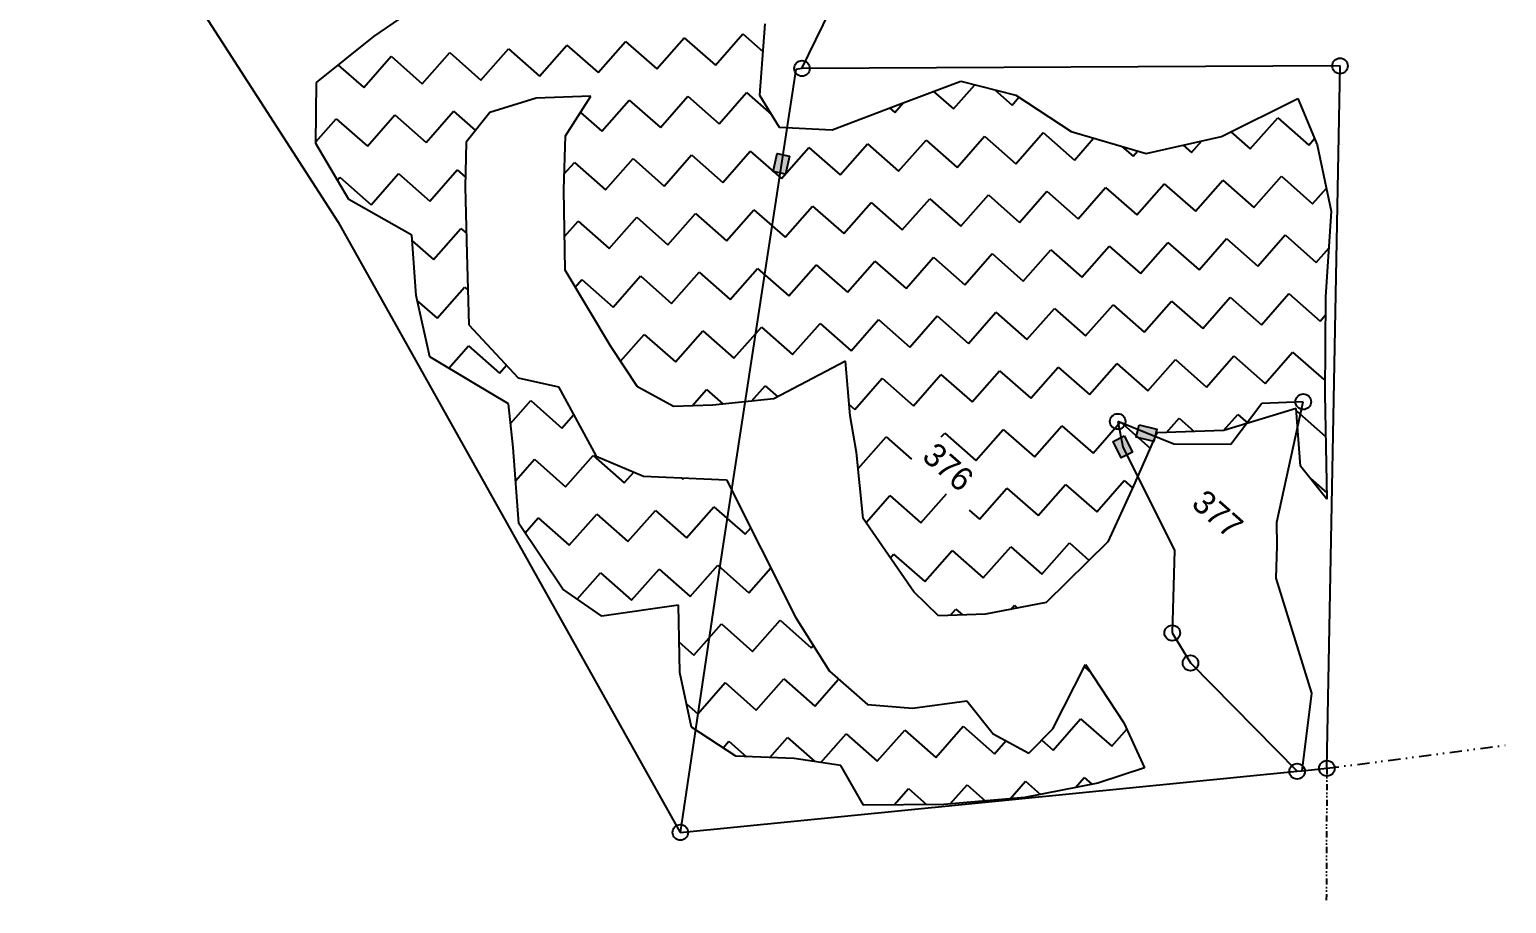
# Model space of a CAD drawing. Header units: metres. Extents: x 316400 to 324250, y 1868140 to 1873603.
# Drawn here: x 322199 to 322804, y 1868165 to 1868523 of the extents above; entities that cross this region are included whole.
import ezdxf

# ---------------------------------------------------------------- set-up
doc = ezdxf.new("R2010")
doc.units = ezdxf.units.M
doc.linetypes.add('DIVIDE', pattern=[1.25, 0.5, -0.25, 0, -0.25, 0, -0.25])
for name, color, linetype in [('POLY_HATCH', 12, 'Continuous'), ('POLY_PARCEL', 6, 'Continuous'), ('TEXT_PARCEL', 7, 'Continuous'), ('V_BOUND_LINE', 7, 'Continuous'), ('V_DIVIDE_LINE', 7, 'DIVIDE')]:
    doc.layers.add(name, color=color, linetype=linetype)
doc.styles.add('TEXT_MAP', font='')
doc.styles.get('TEXT_MAP').set_extended_font_data('Kruti Dev 050')

msp = doc.modelspace()

# ---------------------------------------------------------------- hatches: boundary and pattern name
for points in [[(322503.44, 1868464.79), (322508.49, 1868463.7), (322510.05, 1868471), (322505, 1868472.08)], [(322646.04, 1868347.45), (322650.66, 1868349.76), (322647.31, 1868356.43), (322642.7, 1868354.12)], [(322659.43, 1868354.14), (322660.65, 1868359.16), (322653.39, 1868360.92), (322652.18, 1868355.9)]]:
    msp.add_hatch(color=256).paths.add_polyline_path(points)

# ---------------------------------------------------------------- linework, layer by layer
for points in [[(322510.05, 1868471), (322508.49, 1868463.7), (322503.44, 1868464.79), (322505, 1868472.08)], [(322647.31, 1868356.43), (322650.66, 1868349.76), (322646.04, 1868347.45), (322642.7, 1868354.12)], [(322653.39, 1868360.92), (322660.65, 1868359.16), (322659.43, 1868354.14), (322652.18, 1868355.9)]]:
    msp.add_lwpolyline(points, close=True)
for centre in [(322515.19, 1868507.01), (322735.78, 1868508.03), (322720.7, 1868370.39), (322644.62, 1868362.3), (322666.98, 1868275.62), (322674.47, 1868263.32), (322730.37, 1868220.15), (322718.2, 1868218.91), (322465.31, 1868193.89)]:
    msp.add_circle(centre, 3.19)
at = {"layer": 'POLY_HATCH', "ltscale": 10}
for p, q in [((322339.63, 1868520.16), (322369.24, 1868540.36)), ((322316.13, 1868501.18), (322339.63, 1868520.16)), ((322428.69, 1868495.69), (322406.23, 1868494.8)), ((322418.21, 1868479.32), (322428.69, 1868495.69)), ((322406.23, 1868494.8), (322387.22, 1868488.88)), ((322387.22, 1868488.88), (322377.52, 1868476.75)), ((322417.52, 1868457.28), (322418.21, 1868479.32)), ((322377.52, 1868476.75), (322377.12, 1868458.39)), ((322377.12, 1868458.39), (322377.81, 1868431.2)), ((322418.06, 1868424.32), (322417.52, 1868457.28)), ((322377.81, 1868431.2), (322378.63, 1868401.93)), ((322436.81, 1868393.03), (322418.06, 1868424.32)), ((322378.63, 1868401.93), (322398.88, 1868380.16)), ((322447.82, 1868376.45), (322436.81, 1868393.03)), ((322533.04, 1868387.07), (322503.65, 1868371.6)), ((322534.99, 1868364.68), (322533.04, 1868387.07)), ((322398.88, 1868380.16), (322415.35, 1868376.49)), ((322415.35, 1868376.49), (322430.77, 1868348.14)), ((322462.47, 1868368.47), (322447.82, 1868376.45)), ((322478.68, 1868368.97), (322462.47, 1868368.47)), ((322503.65, 1868371.6), (322478.68, 1868368.97)), ((322537.52, 1868349.65), (322534.99, 1868364.68)), ((322430.77, 1868348.14), (322450.15, 1868339.93)), ((322540.3, 1868322.59), (322537.52, 1868349.65)), ((322450.15, 1868339.93), (322484.29, 1868338.43)), ((322484.29, 1868338.43), (322512.5, 1868282.08)), ((322561.07, 1868292.48), (322540.3, 1868322.59)), ((322640.55, 1868313.04), (322615.3, 1868288.05)), ((322571.13, 1868282.64), (322561.07, 1868292.48)), ((322615.3, 1868288.05), (322590.46, 1868283.34)), ((322512.5, 1868282.08), (322526.49, 1868259.92)), ((322590.46, 1868283.34), (322571.13, 1868282.64)), ((322526.49, 1868259.92), (322542.03, 1868246.24)), ((322618.07, 1868236.38), (322631.46, 1868262.73)), ((322560.45, 1868244.78), (322582.78, 1868247.77)), ((322582.78, 1868247.77), (322593.59, 1868234.31)), ((322542.03, 1868246.24), (322560.45, 1868244.78)), ((322608.24, 1868226.33), (322618.07, 1868236.38)), ((322593.59, 1868234.31), (322608.24, 1868226.33))]:
    msp.add_line(p, q, dxfattribs=at)
at = {"layer": 'POLY_HATCH', "linetype": 'Continuous', "ltscale": 10}
for p, q in [((322455.64, 1868506.83), (322466.89, 1868519.61)), ((322466.89, 1868519.61), (322479.67, 1868508.36)), ((322479.67, 1868508.36), (322490.92, 1868521.14)), ((322490.92, 1868521.14), (322499.1, 1868513.94)), ((322359.52, 1868500.73), (322370.77, 1868513.51)), ((322370.77, 1868513.51), (322383.55, 1868502.26)), ((322383.55, 1868502.26), (322394.8, 1868515.03)), ((322394.8, 1868515.03), (322407.58, 1868503.78)), ((322407.58, 1868503.78), (322418.83, 1868516.56)), ((322418.83, 1868516.56), (322431.61, 1868505.31)), ((322431.61, 1868505.31), (322442.86, 1868518.09)), ((322442.86, 1868518.09), (322455.64, 1868506.83)), ((322325.06, 1868508.39), (322335.49, 1868499.2)), ((322335.49, 1868499.2), (322346.75, 1868511.98)), ((322346.75, 1868511.98), (322359.52, 1868500.73)), ((322457.16, 1868482.81), (322468.42, 1868495.58)), ((322468.42, 1868495.58), (322481.19, 1868484.33)), ((322481.19, 1868484.33), (322492.44, 1868497.11)), ((322492.44, 1868497.11), (322502.67, 1868488.11)), ((322569.17, 1868497.6), (322577.31, 1868490.44)), ((322577.31, 1868490.44), (322586.02, 1868500.33)), ((322594.22, 1868498.23), (322601.34, 1868491.96)), ((322361.05, 1868476.7), (322372.3, 1868489.48)), ((322372.3, 1868489.48), (322381.34, 1868481.52)), ((322433.14, 1868481.28), (322444.39, 1868494.06)), ((322444.39, 1868494.06), (322457.16, 1868482.81)), ((322551.12, 1868490.81), (322553.28, 1868488.91)), ((322553.28, 1868488.91), (322556.86, 1868492.98)), ((322601.34, 1868491.96), (322604.16, 1868495.17)), ((322315.86, 1868476.9), (322324.24, 1868486.42)), ((322324.24, 1868486.42), (322337.02, 1868475.17)), ((322337.02, 1868475.17), (322348.27, 1868487.95)), ((322348.27, 1868487.95), (322361.05, 1868476.7)), ((322424.39, 1868488.98), (322433.14, 1868481.28)), ((322698.98, 1868474.04), (322710.23, 1868486.82)), ((322710.23, 1868486.82), (322723.01, 1868475.57)), ((322554.8, 1868464.88), (322566.06, 1868477.66)), ((322566.06, 1868477.66), (322578.83, 1868466.41)), ((322578.83, 1868466.41), (322590.08, 1868479.19)), ((322590.08, 1868479.19), (322602.86, 1868467.94)), ((322602.86, 1868467.94), (322614.11, 1868480.71)), ((322614.11, 1868480.71), (322626.89, 1868469.46)), ((322626.89, 1868469.46), (322634.76, 1868478.4)), ((322674.95, 1868472.52), (322679.15, 1868477.29)), ((322691.03, 1868481.04), (322698.98, 1868474.04)), ((322723.01, 1868475.57), (322725.37, 1868478.25)), ((322458.69, 1868458.78), (322469.94, 1868471.55)), ((322469.94, 1868471.55), (322482.72, 1868460.3)), ((322482.72, 1868460.3), (322493.97, 1868473.08)), ((322493.97, 1868473.08), (322506.75, 1868461.83)), ((322506.75, 1868461.83), (322518, 1868474.61)), ((322518, 1868474.61), (322530.78, 1868463.36)), ((322530.78, 1868463.36), (322542.03, 1868476.13)), ((322542.03, 1868476.13), (322554.8, 1868464.88)), ((322646.36, 1868475.01), (322650.92, 1868470.99)), ((322650.92, 1868470.99), (322652.8, 1868473.12)), ((322671.5, 1868475.55), (322674.95, 1868472.52)), ((322362.58, 1868452.67), (322373.83, 1868465.45)), ((322373.83, 1868465.45), (322377.21, 1868462.47)), ((322417.73, 1868463.78), (322421.88, 1868468.5)), ((322421.88, 1868468.5), (322434.66, 1868457.25)), ((322434.66, 1868457.25), (322445.91, 1868470.03)), ((322445.91, 1868470.03), (322458.69, 1868458.78)), ((322324.72, 1868461.21), (322325.77, 1868462.4)), ((322325.77, 1868462.4), (322338.55, 1868451.15)), ((322338.55, 1868451.15), (322349.8, 1868463.92)), ((322349.8, 1868463.92), (322362.58, 1868452.67)), ((322652.45, 1868446.96), (322663.7, 1868459.74)), ((322663.7, 1868459.74), (322676.47, 1868448.49)), ((322676.47, 1868448.49), (322687.73, 1868461.26)), ((322687.73, 1868461.26), (322700.5, 1868450.01)), ((322700.5, 1868450.01), (322711.75, 1868462.79)), ((322711.75, 1868462.79), (322724.53, 1868451.54)), ((322556.33, 1868440.85), (322567.58, 1868453.63)), ((322567.58, 1868453.63), (322580.36, 1868442.38)), ((322580.36, 1868442.38), (322591.61, 1868455.16)), ((322591.61, 1868455.16), (322604.39, 1868443.91)), ((322604.39, 1868443.91), (322615.64, 1868456.68)), ((322615.64, 1868456.68), (322628.42, 1868445.43)), ((322628.42, 1868445.43), (322639.67, 1868458.21)), ((322639.67, 1868458.21), (322652.45, 1868446.96)), ((322724.53, 1868451.54), (322730.18, 1868457.95)), ((322460.22, 1868434.75), (322471.47, 1868447.53)), ((322471.47, 1868447.53), (322484.25, 1868436.28)), ((322484.25, 1868436.28), (322495.5, 1868449.05)), ((322495.5, 1868449.05), (322508.27, 1868437.8)), ((322508.27, 1868437.8), (322519.53, 1868450.58)), ((322519.53, 1868450.58), (322532.3, 1868439.33)), ((322532.3, 1868439.33), (322543.55, 1868452.11)), ((322543.55, 1868452.11), (322556.33, 1868440.85)), ((322364.1, 1868428.64), (322375.35, 1868441.42)), ((322375.35, 1868441.42), (322377.6, 1868439.44)), ((322417.83, 1868438.14), (322423.41, 1868444.47)), ((322423.41, 1868444.47), (322436.19, 1868433.22)), ((322436.19, 1868433.22), (322447.44, 1868446)), ((322447.44, 1868446), (322460.22, 1868434.75)), ((322355.34, 1868436.36), (322364.1, 1868428.64)), ((322653.97, 1868422.93), (322665.22, 1868435.71)), ((322665.22, 1868435.71), (322678, 1868424.46)), ((322678, 1868424.46), (322689.25, 1868437.24)), ((322689.25, 1868437.24), (322702.03, 1868425.98)), ((322702.03, 1868425.98), (322713.28, 1868438.76)), ((322713.28, 1868438.76), (322726.06, 1868427.51)), ((322557.86, 1868416.83), (322569.11, 1868429.6)), ((322569.11, 1868429.6), (322581.89, 1868418.35)), ((322581.89, 1868418.35), (322593.14, 1868431.13)), ((322593.14, 1868431.13), (322605.92, 1868419.88)), ((322605.92, 1868419.88), (322617.17, 1868432.66)), ((322617.17, 1868432.66), (322629.94, 1868421.41)), ((322629.94, 1868421.41), (322641.19, 1868434.18)), ((322641.19, 1868434.18), (322653.97, 1868422.93)), ((322726.06, 1868427.51), (322731.18, 1868433.33)), ((322461.74, 1868410.72), (322472.99, 1868423.5)), ((322472.99, 1868423.5), (322485.77, 1868412.25)), ((322485.77, 1868412.25), (322497.02, 1868425.02)), ((322497.02, 1868425.02), (322509.8, 1868413.77)), ((322509.8, 1868413.77), (322521.05, 1868426.55)), ((322521.05, 1868426.55), (322533.83, 1868415.3)), ((322533.83, 1868415.3), (322545.08, 1868428.08)), ((322545.08, 1868428.08), (322557.86, 1868416.83)), ((322365.63, 1868404.61), (322376.88, 1868417.39)), ((322376.88, 1868417.39), (322378.23, 1868416.2)), ((322422.23, 1868417.36), (322424.94, 1868420.44)), ((322424.94, 1868420.44), (322437.72, 1868409.19)), ((322437.72, 1868409.19), (322448.97, 1868421.97)), ((322448.97, 1868421.97), (322461.74, 1868410.72)), ((322357.49, 1868411.78), (322365.63, 1868404.61)), ((322655.5, 1868398.9), (322666.75, 1868411.68)), ((322666.75, 1868411.68), (322679.53, 1868400.43)), ((322679.53, 1868400.43), (322690.78, 1868413.21)), ((322690.78, 1868413.21), (322703.56, 1868401.96)), ((322703.56, 1868401.96), (322714.81, 1868414.73)), ((322714.81, 1868414.73), (322727.58, 1868403.48)), ((322559.38, 1868392.8), (322570.64, 1868405.57)), ((322570.64, 1868405.57), (322583.41, 1868394.32)), ((322583.41, 1868394.32), (322594.66, 1868407.1)), ((322594.66, 1868407.1), (322607.44, 1868395.85)), ((322607.44, 1868395.85), (322618.69, 1868408.63)), ((322618.69, 1868408.63), (322631.47, 1868397.38)), ((322631.47, 1868397.38), (322642.72, 1868410.15)), ((322642.72, 1868410.15), (322655.5, 1868398.9)), ((322727.58, 1868403.48), (322729.8, 1868406)), ((322463.27, 1868386.69), (322474.52, 1868399.47)), ((322474.52, 1868399.47), (322487.3, 1868388.22)), ((322487.3, 1868388.22), (322498.55, 1868401)), ((322498.55, 1868401), (322511.33, 1868389.74)), ((322511.33, 1868389.74), (322522.58, 1868402.52)), ((322522.58, 1868402.52), (322535.36, 1868391.27)), ((322535.36, 1868391.27), (322546.61, 1868404.05)), ((322546.61, 1868404.05), (322559.38, 1868392.8)), ((322370.34, 1868384.2), (322378.41, 1868393.36)), ((322378.41, 1868393.36), (322391.18, 1868382.11)), ((322440.83, 1868386.97), (322450.49, 1868397.94)), ((322450.49, 1868397.94), (322463.27, 1868386.69)), ((322657.03, 1868374.87), (322668.28, 1868387.65)), ((322668.28, 1868387.65), (322681.05, 1868376.4)), ((322681.05, 1868376.4), (322692.3, 1868389.18)), ((322692.3, 1868389.18), (322705.08, 1868377.93)), ((322705.08, 1868377.93), (322716.33, 1868390.7)), ((322716.33, 1868390.7), (322729.11, 1868379.45)), ((322391.18, 1868382.11), (322394.04, 1868385.36)), ((322560.91, 1868368.77), (322572.16, 1868381.55)), ((322572.16, 1868381.55), (322584.94, 1868370.3)), ((322584.94, 1868370.3), (322596.19, 1868383.07)), ((322596.19, 1868383.07), (322608.97, 1868371.82)), ((322608.97, 1868371.82), (322620.22, 1868384.6)), ((322620.22, 1868384.6), (322633, 1868373.35)), ((322633, 1868373.35), (322644.25, 1868386.13)), ((322644.25, 1868386.13), (322657.03, 1868374.87)), ((322470.12, 1868368.71), (322476.05, 1868375.44)), ((322476.05, 1868375.44), (322482.89, 1868369.41)), ((322494.5, 1868370.64), (322500.08, 1868376.97)), ((322500.08, 1868376.97), (322505.23, 1868372.43)), ((322536.88, 1868367.24), (322548.13, 1868380.02)), ((322548.13, 1868380.02), (322560.91, 1868368.77)), ((322729.11, 1868379.45), (322729.55, 1868379.95)), ((322395.76, 1868361.55), (322403.96, 1868370.86)), ((322403.96, 1868370.86), (322416.74, 1868359.61)), ((322534.59, 1868369.26), (322536.88, 1868367.24)), ((322416.74, 1868359.61), (322421.56, 1868365.08)), ((322664.65, 1868357.77), (322669.8, 1868363.62)), ((322669.8, 1868363.62), (322676.01, 1868358.16)), ((322688.03, 1868358.56), (322693.83, 1868365.15)), ((322693.83, 1868365.15), (322697.92, 1868361.55)), ((322717.9, 1868366.64), (322729.84, 1868356.13)), ((322572.31, 1868355.96), (322573.69, 1868357.52)), ((322573.69, 1868357.52), (322586.47, 1868346.27)), ((322586.47, 1868346.27), (322597.72, 1868359.04)), ((322597.72, 1868359.04), (322610.49, 1868347.79)), ((322610.49, 1868347.79), (322621.75, 1868360.57)), ((322621.75, 1868360.57), (322634.52, 1868349.32)), ((322634.52, 1868349.32), (322645.77, 1868362.1)), ((322645.77, 1868362.1), (322657.94, 1868351.38)), ((322538.41, 1868343.21), (322549.66, 1868355.99)), ((322549.66, 1868355.99), (322560.05, 1868346.84)), ((322397.82, 1868338.12), (322405.49, 1868346.83)), ((322405.49, 1868346.83), (322418.27, 1868335.58)), ((322418.27, 1868335.58), (322429.52, 1868348.36)), ((322429.52, 1868348.36), (322442.29, 1868337.11)), ((322442.29, 1868337.11), (322446.24, 1868341.59)), ((322465.62, 1868339.25), (322466.32, 1868338.63)), ((322466.32, 1868338.63), (322466.82, 1868339.2)), ((322538.16, 1868343.43), (322538.41, 1868343.21)), ((322636.05, 1868325.29), (322647.3, 1868338.07)), ((322647.3, 1868338.07), (322650.73, 1868335.05)), ((322723.66, 1868338.89), (322730.31, 1868333.03)), ((322541.45, 1868320.91), (322551.19, 1868331.96)), ((322551.19, 1868331.96), (322563.96, 1868320.71)), ((322563.96, 1868320.71), (322574.5, 1868332.67)), ((322587.99, 1868322.24), (322599.24, 1868335.02)), ((322599.24, 1868335.02), (322612.02, 1868323.76)), ((322612.02, 1868323.76), (322623.27, 1868336.54)), ((322623.27, 1868336.54), (322636.05, 1868325.29)), ((322443.82, 1868313.08), (322455.07, 1868325.86)), ((322455.07, 1868325.86), (322467.85, 1868314.61)), ((322467.85, 1868314.61), (322479.1, 1868327.38)), ((322479.1, 1868327.38), (322491.88, 1868316.13)), ((322583.72, 1868326), (322587.99, 1868322.24)), ((322401.66, 1868316.72), (322407.01, 1868322.8)), ((322407.01, 1868322.8), (322419.79, 1868311.55)), ((322419.79, 1868311.55), (322431.04, 1868324.33)), ((322431.04, 1868324.33), (322443.82, 1868313.08)), ((322491.88, 1868316.13), (322494.16, 1868318.72)), ((322551.42, 1868306.47), (322552.71, 1868307.93)), ((322552.71, 1868307.93), (322565.49, 1868296.68)), ((322565.49, 1868296.68), (322576.74, 1868309.46)), ((322576.74, 1868309.46), (322589.52, 1868298.21)), ((322589.52, 1868298.21), (322600.77, 1868310.99)), ((322600.77, 1868310.99), (322613.55, 1868299.74)), ((322613.55, 1868299.74), (322624.8, 1868312.51)), ((322624.8, 1868312.51), (322632.85, 1868305.42)), ((322445.35, 1868289.05), (322456.6, 1868301.83)), ((322456.6, 1868301.83), (322469.38, 1868290.58)), ((322469.38, 1868290.58), (322480.63, 1868303.35)), ((322480.63, 1868303.35), (322493.4, 1868292.1)), ((322493.4, 1868292.1), (322502.38, 1868302.3)), ((322423.06, 1868289.5), (322432.57, 1868300.3)), ((322432.57, 1868300.3), (322445.35, 1868289.05)), ((322575.96, 1868282.82), (322578.27, 1868285.43)), ((322578.27, 1868285.43), (322581.03, 1868283)), ((322600.85, 1868285.31), (322602.3, 1868286.96)), ((322602.3, 1868286.96), (322603.58, 1868285.83)), ((322470.9, 1868266.55), (322482.15, 1868279.33)), ((322482.15, 1868279.33), (322494.93, 1868268.08)), ((322494.93, 1868268.08), (322506.18, 1868280.85)), ((322506.18, 1868280.85), (322518.96, 1868269.6)), ((322464.86, 1868271.87), (322470.9, 1868266.55)), ((322518.96, 1868269.6), (322519.79, 1868270.54)), ((322630.95, 1868261.72), (322633.73, 1868259.28)), ((322472.43, 1868242.52), (322483.68, 1868255.3)), ((322483.68, 1868255.3), (322496.46, 1868244.05)), ((322496.46, 1868244.05), (322507.71, 1868256.82)), ((322507.71, 1868256.82), (322520.49, 1868245.57)), ((322520.49, 1868245.57), (322530.22, 1868256.63)), ((322467.88, 1868246.52), (322472.43, 1868242.52)), ((322546.04, 1868223.07), (322557.29, 1868235.85)), ((322557.29, 1868235.85), (322570.07, 1868224.6)), ((322570.07, 1868224.6), (322581.32, 1868237.37)), ((322581.32, 1868237.37), (322594.1, 1868226.12)), ((322618.13, 1868227.65), (322629.38, 1868240.43)), ((322629.38, 1868240.43), (322642.16, 1868229.18)), ((322642.16, 1868229.18), (322648.36, 1868236.22)), ((322482.82, 1868228.56), (322485.21, 1868231.27)), ((322485.21, 1868231.27), (322492.43, 1868224.9)), ((322501.97, 1868224.54), (322509.23, 1868232.8)), ((322509.23, 1868232.8), (322520.44, 1868222.93)), ((322522.91, 1868222.57), (322533.26, 1868234.32)), ((322533.26, 1868234.32), (322546.04, 1868223.07)), ((322594.1, 1868226.12), (322598.8, 1868231.47)), ((322613.51, 1868231.72), (322618.13, 1868227.65)), ((322552.97, 1868205.18), (322558.82, 1868211.82)), ((322558.82, 1868211.82), (322566.26, 1868205.26)), ((322575.97, 1868205.53), (322582.85, 1868213.35)), ((322582.85, 1868213.35), (322590.3, 1868206.78)), ((322600.54, 1868207.68), (322606.88, 1868214.87)), ((322606.88, 1868214.87), (322613.01, 1868209.47)), ((322627.29, 1868212.29), (322630.9, 1868216.4)), ((322630.9, 1868216.4), (322634.05, 1868213.63)), ((322540.26, 1868205.48), (322540.68, 1868205.11))]:
    msp.add_line(p, q, dxfattribs=at)
at = {"layer": 'POLY_HATCH'}
for p, q in [((322499.93, 1868525.34), (322497.79, 1868496.05)), ((322555.52, 1868492.47), (322580.33, 1868501.79)), ((322580.33, 1868501.79), (322602.9, 1868496)), ((322315.85, 1868476.29), (322316.13, 1868501.18)), ((322497.79, 1868496.05), (322505.85, 1868482.92)), ((322602.9, 1868496), (322625.52, 1868481.11)), ((322527.58, 1868481.89), (322555.52, 1868492.47)), ((322687.16, 1868479.12), (322718.52, 1868494.73)), ((322718.52, 1868494.73), (322726.42, 1868475.71)), ((322505.85, 1868482.92), (322527.58, 1868481.89)), ((322625.52, 1868481.11), (322656.31, 1868472.09)), ((322656.31, 1868472.09), (322687.16, 1868479.12)), ((322329.36, 1868453.34), (322315.85, 1868476.29)), ((322726.42, 1868475.71), (322732.17, 1868448.53)), ((322355.17, 1868438.65), (322329.36, 1868453.34)), ((322732.17, 1868448.53), (322729.88, 1868413.35)), ((322357.02, 1868413.9), (322355.17, 1868438.65)), ((322362.63, 1868388.84), (322357.02, 1868413.9)), ((322729.88, 1868413.35), (322729.49, 1868373.48)), ((322380.71, 1868377.95), (322362.63, 1868388.84)), ((322394.9, 1868369.49), (322380.71, 1868377.95)), ((322396.84, 1868351.69), (322394.9, 1868369.49)), ((322729.49, 1868373.48), (322730.36, 1868330.47)), ((322717.82, 1868367.66), (322688.18, 1868358.57)), ((322719.61, 1868343.97), (322717.82, 1868367.66)), ((322660.69, 1868357.64), (322651.12, 1868335.91)), ((322688.18, 1868358.57), (322660.69, 1868357.64)), ((322399.1, 1868320.54), (322396.84, 1868351.69)), ((322730.36, 1868330.47), (322719.61, 1868343.97)), ((322651.12, 1868335.91), (322640.55, 1868313.04)), ((322417.13, 1868293.6), (322399.1, 1868320.54)), ((322433.08, 1868282.57), (322417.13, 1868293.6)), ((322464.63, 1868286.97), (322433.08, 1868282.57)), ((322465.05, 1868259.45), (322464.63, 1868286.97)), ((322469.96, 1868237.03), (322465.05, 1868259.45)), ((322631.46, 1868262.73), (322647.17, 1868238.85)), ((322488.11, 1868225.07), (322469.96, 1868237.03)), ((322647.17, 1868238.85), (322655.57, 1868220.39)), ((322511.97, 1868224.17), (322488.11, 1868225.07)), ((322531.14, 1868221.36), (322511.97, 1868224.17)), ((322540.47, 1868205.1), (322531.14, 1868221.36)), ((322655.57, 1868220.39), (322636.45, 1868214.1)), ((322636.45, 1868214.1), (322606.6, 1868208.21)), ((322573.36, 1868205.31), (322540.47, 1868205.1)), ((322606.6, 1868208.21), (322573.36, 1868205.31))]:
    msp.add_line(p, q, dxfattribs=at)
at = {"layer": 'POLY_PARCEL'}
for p, q in [((322512.66, 1868506.59), (322481.27, 1868301.37)), ((322515.19, 1868507.01), (322512.66, 1868506.59)), ((322703.68, 1868369.69), (322690.99, 1868352.84)), ((322720.7, 1868370.39), (322703.68, 1868369.69)), ((322709.83, 1868321.04), (322720.7, 1868370.39)), ((322667.59, 1868353.01), (322644.62, 1868362.3)), ((322644.62, 1868362.3), (322646.68, 1868351.94)), ((322646.68, 1868351.94), (322667.98, 1868309.43)), ((322690.99, 1868352.84), (322667.59, 1868353.01)), ((322710.07, 1868311.32), (322709.83, 1868321.04)), ((322667.98, 1868309.43), (322666.98, 1868275.62)), ((322709.53, 1868298.02), (322710.07, 1868311.32)), ((322481.27, 1868301.37), (322465.31, 1868193.89)), ((322724.18, 1868250.91), (322709.53, 1868298.02)), ((322666.98, 1868275.62), (322674.47, 1868263.32)), ((322674.47, 1868263.32), (322718.17, 1868218.95)), ((322720.21, 1868219.15), (322724.18, 1868250.91))]:
    msp.add_line(p, q, dxfattribs=at)
at = {"layer": 'V_BOUND_LINE'}
for p, q in [((322164.36, 1868693.32), (322325.01, 1868443.96)), ((322515.19, 1868507.01), (322602.22, 1868686.32)), ((322735.78, 1868508.03), (322515.19, 1868507.01)), ((322730.37, 1868220.15), (322735.78, 1868508.03)), ((322325.01, 1868443.96), (322465.31, 1868193.89)), ((322465.31, 1868193.89), (322718.17, 1868218.95)), ((322718.17, 1868218.95), (322720.21, 1868219.15)), ((322720.21, 1868219.15), (322730.37, 1868220.15))]:
    msp.add_line(p, q, dxfattribs=at)
at = {"layer": 'V_DIVIDE_LINE', "ltscale": 10}
msp.add_line((322730.37, 1868220.15), (322804.01, 1868229.66), dxfattribs=at)
at = {"layer": 'V_DIVIDE_LINE', "ltscale": 5}
msp.add_line((322730.37, 1868220.15), (322730.15, 1868164.76), dxfattribs=at)

# ---------------------------------------------------------------- texts
at = {"layer": 'TEXT_PARCEL', "style": 'TEXT_MAP'}
for s, p in [('376', (322563.93, 1868347.21)), ('377', (322674.38, 1868327.88))]:
    msp.add_text(s, height=9.652, rotation=318.63491, dxfattribs=at).set_placement(p)

doc.saveas('drawing.dxf')
